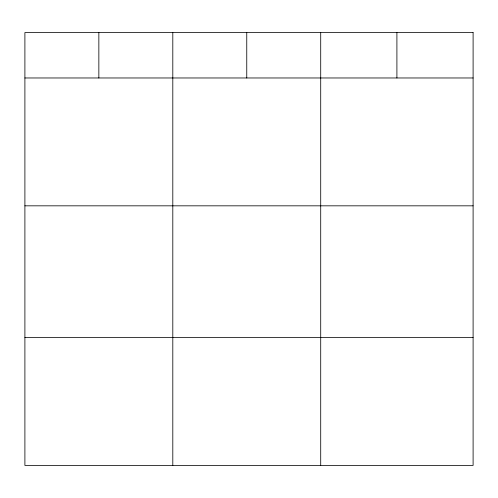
<?xml version="1.0" encoding="UTF-8"?>
<svg xmlns="http://www.w3.org/2000/svg" width="498" height="498" viewBox="0 0 498 498"><rect width="100%" height="100%" fill="white"/><g stroke="black" fill="none" stroke-linecap="round" stroke-linejoin="round"><path stroke-width="0.75" d="M24.9 77.974L473.1 77.974M24.9 205.83L473.1 205.83M24.9 337.563L473.1 337.563M396.906 32.582L396.906 77.974M320.712 32.582L320.712 465.418M246.759 32.582L246.759 77.974M172.806 32.582L172.806 465.418M98.853 32.582L98.853 77.974M473.1 32.582L24.9 32.582L24.9 465.418L473.1 465.418L473.1 32.582"/></g></svg>
